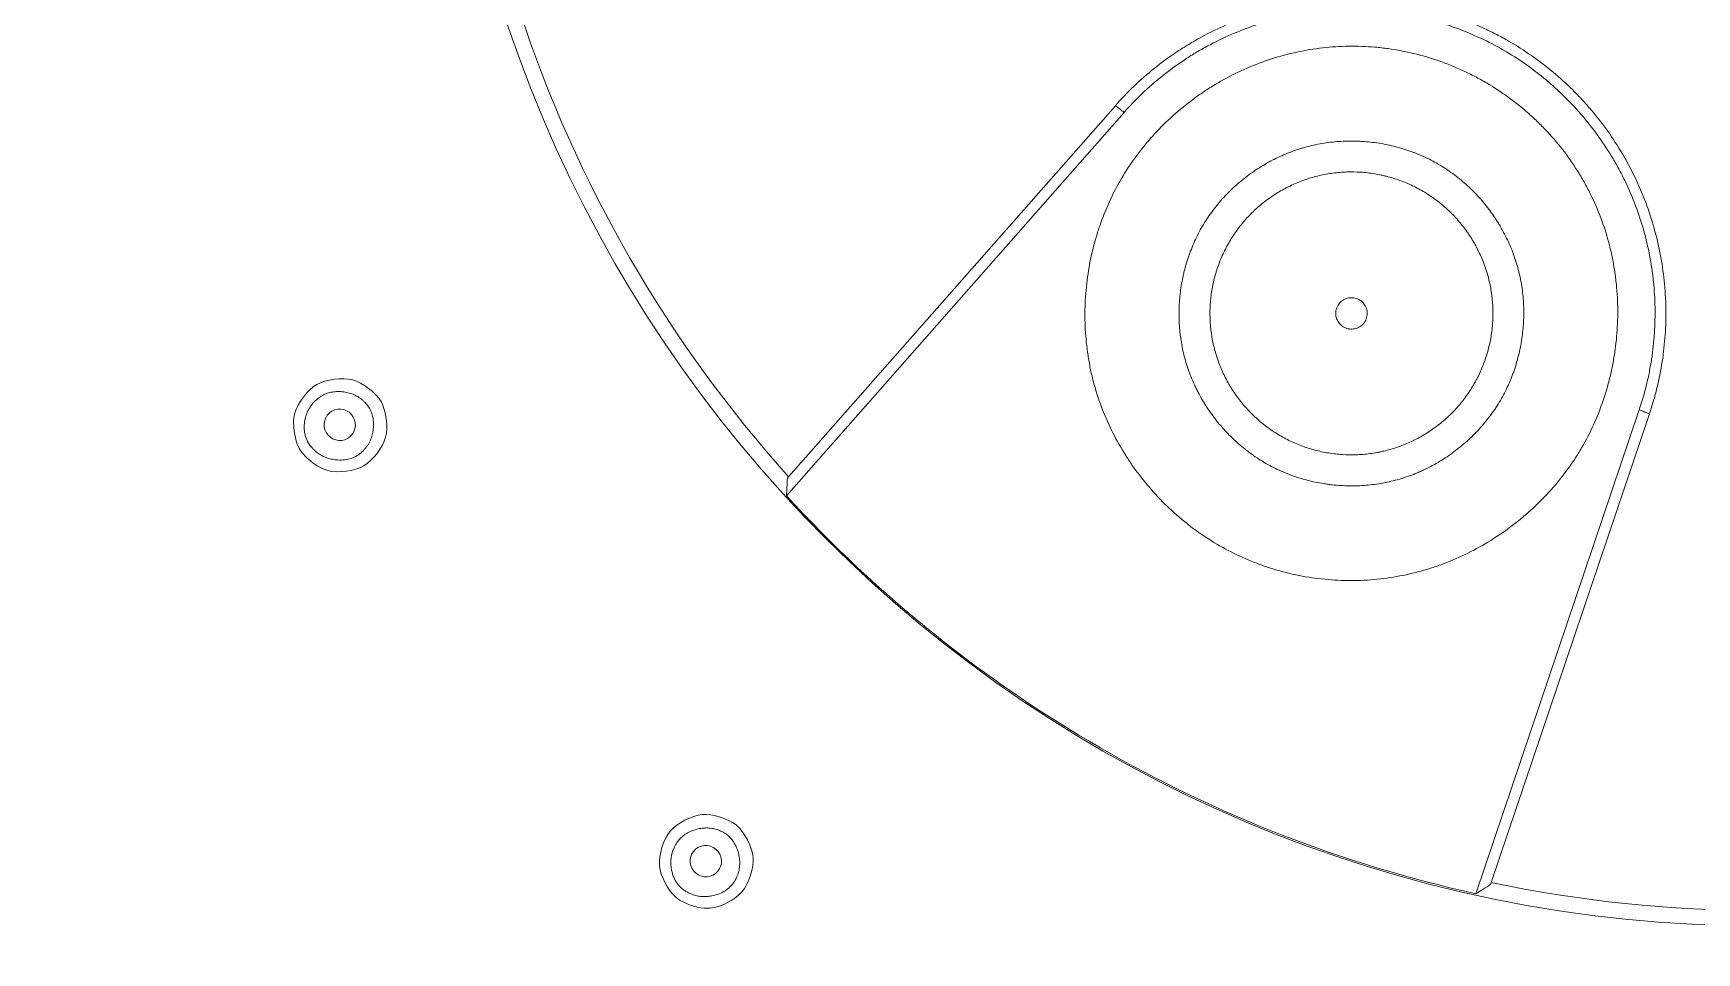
# Model space of a CAD drawing. Header units: inches. Extents: x 1105 to 1525, y -292 to 302.
# Drawn here: x 1196.75 to 1223.2, y 3.56 to 18.18 of the extents above; entities that cross this region are included whole.
import ezdxf

# ---------------------------------------------------------------- set-up
doc = ezdxf.new("R2010")
doc.units = ezdxf.units.IN
doc.header["$LTSCALE"] = 2.42
doc.header["$MEASUREMENT"] = 0
doc.layers.get('0').update_dxf_attribs({"linetype": 'CONTINUOUS'})

msp = doc.modelspace()

# ---------------------------------------------------------------- linework, layer by layer
at = {"linetype": 'Continuous', "lineweight": 18, "extrusion": (-1, -2.22045e-16, 0)}
for p, q in [((1208.758, 11.13), (1213.955, 17.033)), ((1214.094, 16.927), (1208.726, 10.83)), ((1219.688, 4.501), (1222.285, 12.198)), ((1222.446, 12.13), (1219.932, 4.678)), ((1208.758, 11.13), (1208.739, 11.108)), ((1219.923, 4.651), (1219.932, 4.678))]:
    msp.add_line(p, q, dxfattribs=at)
at = {"linetype": 'Continuous', "lineweight": 18, "extrusion": (0, 0, -1)}
msp.add_circle((-1224.209, 24.988), 21, dxfattribs=at)
msp.add_arc((-1224.209, 24.988), 58, 294.41167, 245.59923, dxfattribs=at)
at = {"linetype": 'Continuous', "lineweight": 13}
for start, end in [(271.8113, 180), (180, 268.1944)]:
    msp.add_arc((1224.209, 24.988), 55.5, start, end, dxfattribs=at)
at = {"linetype": 'Continuous', "lineweight": 18}
for radius, start, end in [(55.5, 271.8097, 268.1903), (20.755, 198.1096, 221.8904), (20.98, 222.4422, 257.5578), (20.755, 258.1096, 281.8904)]:
    msp.add_arc((1224.209, 24.988), radius, start, end, dxfattribs=at)
for centre, major_axis in [((1201.622, 11.958), (0.125, -0.217)), ((1207.441, 5.019), (0.192, -0.161))]:
    msp.add_ellipse(centre, major_axis=major_axis, ratio=0.991209, dxfattribs=at)
for points, knots in [([(1213.955, 17.033), (1214.05, 17.141), (1214.248, 17.348), (1214.569, 17.629), (1214.798, 17.798), (1214.976, 17.918), (1215.066, 17.976), (1215.159, 18.031), (1215.221, 18.067), (1215.252, 18.085), (1215.41, 18.172), (1215.538, 18.236), (1215.798, 18.353), (1216.063, 18.458), (1216.336, 18.54), (1216.543, 18.593), (1216.648, 18.617), (1216.754, 18.638), (1216.825, 18.651), (1216.86, 18.657), (1217.038, 18.687), (1217.18, 18.704), (1217.465, 18.726), (1217.749, 18.736), (1218.034, 18.721), (1218.248, 18.701), (1218.355, 18.689), (1218.462, 18.673), (1218.533, 18.661), (1218.568, 18.655), (1218.746, 18.623), (1219.025, 18.56), (1219.432, 18.43), (1219.696, 18.32), (1219.89, 18.229), (1219.955, 18.197), (1220.082, 18.131), (1220.146, 18.096), (1220.333, 17.988), (1220.574, 17.834), (1220.914, 17.575), (1221.125, 17.383), (1221.278, 17.232), (1221.328, 17.18), (1221.402, 17.101), (1221.426, 17.074), (1221.474, 17.02), (1221.592, 16.884), (1221.789, 16.63), (1222.021, 16.271), (1222.156, 16.019), (1222.249, 15.825), (1222.278, 15.76), (1222.321, 15.661), (1222.335, 15.627), (1222.362, 15.56), (1222.427, 15.393), (1222.527, 15.087), (1222.625, 14.672), (1222.667, 14.39), (1222.689, 14.176), (1222.695, 14.104), (1222.704, 13.96), (1222.707, 13.888), (1222.71, 13.673), (1222.703, 13.388), (1222.656, 12.964), (1222.6, 12.684), (1222.549, 12.475), (1222.531, 12.406), (1222.49, 12.267), (1222.469, 12.199), (1222.446, 12.13)], [0, 0, 0, 0, 0.03125, 0.0625, 0.09375, 0.09375, 0.109375, 0.117187, 0.117187, 0.125, 0.125, 0.15625, 0.15625, 0.1875, 0.21875, 0.21875, 0.234375, 0.242187, 0.242187, 0.25, 0.25, 0.28125, 0.28125, 0.3125, 0.34375, 0.34375, 0.359375, 0.367187, 0.367187, 0.375, 0.375, 0.40625, 0.4375, 0.46875, 0.46875, 0.484375, 0.484375, 0.5, 0.5, 0.53125, 0.5625, 0.59375, 0.59375, 0.609375, 0.609375, 0.617187, 0.617187, 0.625, 0.65625, 0.6875, 0.71875, 0.71875, 0.734375, 0.734375, 0.742187, 0.742187, 0.75, 0.78125, 0.8125, 0.84375, 0.84375, 0.859375, 0.859375, 0.875, 0.875, 0.90625, 0.9375, 0.96875, 0.96875, 0.984375, 0.984375, 1, 1, 1, 1]), ([(1222.285, 12.198), (1222.329, 12.329), (1222.368, 12.463), (1222.417, 12.665), (1222.432, 12.733), (1222.459, 12.869), (1222.471, 12.937), (1222.502, 13.141), (1222.532, 13.414), (1222.538, 13.688), (1222.533, 13.963), (1222.525, 14.1), (1222.507, 14.273), (1222.503, 14.307), (1222.494, 14.376), (1222.48, 14.479), (1222.463, 14.581), (1222.424, 14.784), (1222.362, 15.052), (1222.276, 15.312), (1222.179, 15.57), (1222.125, 15.696), (1222.05, 15.853), (1222.034, 15.884), (1222.003, 15.946), (1221.955, 16.038), (1221.904, 16.129), (1221.798, 16.306), (1221.648, 16.537), (1221.48, 16.754), (1221.301, 16.964), (1221.208, 17.065), (1221.06, 17.212), (1221.009, 17.26), (1220.907, 17.354), (1220.855, 17.399), (1220.697, 17.532), (1220.479, 17.699), (1220.247, 17.847), (1220.009, 17.984), (1219.886, 18.048), (1219.634, 18.166), (1219.506, 18.219), (1219.247, 18.313), (1218.985, 18.397), (1218.717, 18.457), (1218.513, 18.495), (1218.411, 18.511), (1218.308, 18.524), (1218.239, 18.533), (1218.204, 18.536), (1218.031, 18.553), (1217.755, 18.568), (1217.344, 18.554), (1217.071, 18.522), (1216.867, 18.489), (1216.799, 18.476), (1216.698, 18.455), (1216.664, 18.447), (1216.596, 18.431), (1216.562, 18.423), (1216.394, 18.38), (1216.262, 18.34), (1216.002, 18.25), (1215.747, 18.149), (1215.501, 18.026), (1215.32, 17.926), (1215.26, 17.892), (1215.142, 17.82), (1215.083, 17.782), (1214.91, 17.666), (1214.688, 17.503), (1214.377, 17.231), (1214.185, 17.031), (1214.094, 16.927)], [0, 0, 0, 0, 0.03125, 0.03125, 0.046875, 0.046875, 0.0625, 0.0625, 0.09375, 0.125, 0.125, 0.15625, 0.15625, 0.164063, 0.164063, 0.171875, 0.1875, 0.1875, 0.21875, 0.25, 0.25, 0.28125, 0.28125, 0.289063, 0.289063, 0.296875, 0.3125, 0.3125, 0.34375, 0.375, 0.375, 0.40625, 0.40625, 0.421875, 0.421875, 0.4375, 0.4375, 0.46875, 0.5, 0.5, 0.53125, 0.53125, 0.5625, 0.5625, 0.59375, 0.625, 0.625, 0.640625, 0.648438, 0.648438, 0.65625, 0.65625, 0.6875, 0.71875, 0.75, 0.75, 0.765625, 0.765625, 0.773438, 0.773438, 0.78125, 0.78125, 0.8125, 0.8125, 0.84375, 0.875, 0.875, 0.890625, 0.890625, 0.90625, 0.90625, 0.9375, 0.96875, 1, 1, 1, 1]), ([(1213.705, 15.119), (1213.751, 15.251), (1213.802, 15.38), (1213.917, 15.632), (1213.981, 15.754), (1214.12, 15.993), (1214.196, 16.108), (1214.299, 16.249), (1214.32, 16.276), (1214.363, 16.332), (1214.385, 16.359), (1214.451, 16.44), (1214.496, 16.493), (1214.635, 16.648), (1214.83, 16.845), (1215.042, 17.022), (1215.208, 17.148), (1215.264, 17.189), (1215.351, 17.248), (1215.38, 17.267), (1215.438, 17.305), (1215.468, 17.324), (1215.616, 17.416), (1215.858, 17.55), (1216.238, 17.715), (1216.502, 17.8), (1216.704, 17.854), (1216.773, 17.871), (1216.909, 17.9), (1216.978, 17.913), (1217.183, 17.946), (1217.458, 17.977), (1217.735, 17.981), (1217.943, 17.973), (1218.012, 17.969), (1218.117, 17.96), (1218.152, 17.957), (1218.221, 17.949), (1218.256, 17.945), (1218.429, 17.921), (1218.565, 17.895), (1218.834, 17.83), (1218.967, 17.791), (1219.229, 17.7), (1219.358, 17.648), (1219.517, 17.574), (1219.548, 17.559), (1219.611, 17.528), (1219.704, 17.481), (1219.796, 17.43), (1219.975, 17.325), (1220.207, 17.173), (1220.423, 17), (1220.579, 16.861), (1220.631, 16.814), (1220.731, 16.716), (1220.78, 16.666), (1220.922, 16.513), (1221.011, 16.407), (1221.178, 16.186), (1221.256, 16.072), (1221.364, 15.895), (1221.399, 15.835), (1221.449, 15.743), (1221.465, 15.713), (1221.497, 15.65), (1221.513, 15.619), (1221.589, 15.461), (1221.643, 15.333), (1221.738, 15.073), (1221.778, 14.941), (1221.846, 14.673), (1221.874, 14.537), (1221.9, 14.365), (1221.905, 14.331), (1221.913, 14.261), (1221.917, 14.226), (1221.928, 14.122), (1221.933, 14.053), (1221.944, 13.845), (1221.945, 13.568), (1221.921, 13.292), (1221.893, 13.086), (1221.881, 13.017), (1221.856, 12.88), (1221.842, 12.812), (1221.794, 12.608), (1221.717, 12.342), (1221.616, 12.085), (1221.502, 11.834), (1221.439, 11.711), (1221.351, 11.561), (1221.333, 11.531), (1221.296, 11.471), (1221.277, 11.442), (1221.22, 11.354), (1221.18, 11.297), (1221.057, 11.129), (1220.97, 11.022), (1220.786, 10.816), (1220.689, 10.718), (1220.536, 10.577), (1220.484, 10.531), (1220.403, 10.463), (1220.376, 10.441), (1220.322, 10.398), (1220.294, 10.376), (1220.155, 10.271), (1219.927, 10.114), (1219.685, 9.98), (1219.437, 9.857), (1219.31, 9.801), (1219.146, 9.739), (1219.113, 9.727), (1219.047, 9.704), (1218.948, 9.671), (1218.848, 9.641), (1218.647, 9.587), (1218.377, 9.529), (1218.103, 9.498), (1217.895, 9.485), (1217.825, 9.482), (1217.72, 9.481), (1217.685, 9.481), (1217.615, 9.481), (1217.58, 9.482), (1217.406, 9.488), (1217.268, 9.5), (1216.994, 9.537), (1216.858, 9.563), (1216.588, 9.627), (1216.455, 9.666), (1216.289, 9.724), (1216.256, 9.735), (1216.191, 9.76), (1216.093, 9.798), (1215.998, 9.84), (1215.809, 9.927), (1215.686, 9.991), (1215.448, 10.132), (1215.332, 10.208), (1215.192, 10.311), (1215.164, 10.332), (1215.108, 10.375), (1215.081, 10.397), (1214.999, 10.463), (1214.946, 10.508), (1214.791, 10.648), (1214.593, 10.843), (1214.416, 11.055), (1214.29, 11.221), (1214.228, 11.305), (1214.17, 11.392), (1214.132, 11.451), (1214.113, 11.481), (1214.021, 11.629), (1213.887, 11.872), (1213.722, 12.252), (1213.639, 12.517), (1213.595, 12.685), (1213.586, 12.719), (1213.57, 12.787), (1213.563, 12.822), (1213.542, 12.924), (1213.53, 12.993), (1213.498, 13.199), (1213.484, 13.337), (1213.469, 13.613), (1213.469, 13.751), (1213.477, 13.959), (1213.482, 14.029), (1213.495, 14.168), (1213.503, 14.237), (1213.531, 14.445), (1213.557, 14.582), (1213.605, 14.785), (1213.623, 14.852), (1213.662, 14.986), (1213.683, 15.053), (1213.705, 15.119)], [0, 0, 0, 0, 0.015625, 0.015625, 0.03125, 0.03125, 0.046875, 0.046875, 0.050781, 0.050781, 0.054687, 0.054687, 0.0625, 0.0625, 0.078125, 0.09375, 0.09375, 0.101562, 0.101562, 0.105469, 0.105469, 0.109375, 0.109375, 0.125, 0.140625, 0.15625, 0.15625, 0.164062, 0.164062, 0.171875, 0.171875, 0.1875, 0.203125, 0.203125, 0.210937, 0.210937, 0.214844, 0.214844, 0.21875, 0.21875, 0.234375, 0.234375, 0.25, 0.25, 0.265625, 0.265625, 0.269531, 0.269531, 0.273437, 0.28125, 0.28125, 0.296875, 0.3125, 0.3125, 0.320312, 0.320312, 0.328125, 0.328125, 0.34375, 0.34375, 0.359375, 0.359375, 0.367187, 0.367187, 0.371094, 0.371094, 0.375, 0.375, 0.390625, 0.390625, 0.40625, 0.40625, 0.421875, 0.421875, 0.425781, 0.425781, 0.429687, 0.429687, 0.4375, 0.4375, 0.453125, 0.46875, 0.46875, 0.476562, 0.476562, 0.484375, 0.484375, 0.5, 0.515625, 0.515625, 0.53125, 0.53125, 0.535156, 0.535156, 0.539062, 0.539062, 0.546875, 0.546875, 0.5625, 0.5625, 0.578125, 0.578125, 0.585937, 0.585937, 0.589844, 0.589844, 0.59375, 0.59375, 0.609375, 0.625, 0.625, 0.640625, 0.640625, 0.644531, 0.644531, 0.648437, 0.65625, 0.65625, 0.671875, 0.6875, 0.6875, 0.695312, 0.695312, 0.699219, 0.699219, 0.703125, 0.703125, 0.71875, 0.71875, 0.734375, 0.734375, 0.75, 0.75, 0.753906, 0.753906, 0.757812, 0.765625, 0.765625, 0.78125, 0.78125, 0.796875, 0.796875, 0.800781, 0.800781, 0.804687, 0.804687, 0.8125, 0.8125, 0.828125, 0.84375, 0.84375, 0.851562, 0.855469, 0.855469, 0.859375, 0.859375, 0.875, 0.890625, 0.90625, 0.90625, 0.910156, 0.910156, 0.914062, 0.914062, 0.921875, 0.921875, 0.9375, 0.9375, 0.953125, 0.953125, 0.960937, 0.960937, 0.96875, 0.96875, 0.984375, 0.984375, 0.992187, 0.992187, 1, 1, 1, 1]), ([(1217.942, 10.996), (1218.032, 11.004), (1218.122, 11.015), (1218.298, 11.048), (1218.384, 11.069), (1218.556, 11.119), (1218.641, 11.148), (1218.745, 11.19), (1218.766, 11.199), (1218.807, 11.217), (1218.828, 11.226), (1218.889, 11.255), (1218.93, 11.275), (1219.049, 11.337), (1219.203, 11.428), (1219.348, 11.533), (1219.453, 11.617), (1219.488, 11.646), (1219.555, 11.705), (1219.589, 11.736), (1219.686, 11.83), (1219.808, 11.96), (1219.917, 12.102), (1220.019, 12.248), (1220.066, 12.324), (1220.131, 12.443), (1220.152, 12.483), (1220.191, 12.564), (1220.21, 12.605), (1220.263, 12.729), (1220.324, 12.897), (1220.369, 13.07), (1220.397, 13.202), (1220.405, 13.246), (1220.416, 13.313), (1220.419, 13.335), (1220.426, 13.38), (1220.428, 13.402), (1220.441, 13.514), (1220.452, 13.693), (1220.447, 13.871), (1220.433, 14.05), (1220.421, 14.139), (1220.401, 14.25), (1220.397, 14.272), (1220.388, 14.317), (1220.373, 14.383), (1220.356, 14.448), (1220.319, 14.577), (1220.261, 14.746), (1220.186, 14.908), (1220.124, 15.028), (1220.102, 15.067), (1220.068, 15.126), (1220.056, 15.145), (1220.033, 15.184), (1219.972, 15.279), (1219.854, 15.443), (1219.736, 15.578), (1219.612, 15.707), (1219.546, 15.769), (1219.408, 15.886), (1219.337, 15.941), (1219.19, 16.043), (1219.114, 16.09), (1218.958, 16.176), (1218.877, 16.215), (1218.753, 16.268), (1218.711, 16.284), (1218.626, 16.316), (1218.583, 16.33), (1218.454, 16.37), (1218.28, 16.415), (1218.103, 16.443), (1217.969, 16.458), (1217.902, 16.464), (1217.835, 16.467), (1217.789, 16.469), (1217.767, 16.47), (1217.654, 16.471), (1217.474, 16.465), (1217.297, 16.442), (1217.121, 16.41), (1217.034, 16.39), (1216.926, 16.358), (1216.904, 16.352), (1216.861, 16.338), (1216.84, 16.331), (1216.776, 16.309), (1216.734, 16.293), (1216.609, 16.243), (1216.446, 16.168), (1216.292, 16.078), (1216.179, 16.004), (1216.142, 15.979), (1216.068, 15.926), (1216.032, 15.899), (1215.926, 15.815), (1215.792, 15.697), (1215.669, 15.567), (1215.553, 15.431), (1215.498, 15.36), (1215.421, 15.249), (1215.396, 15.211), (1215.349, 15.134), (1215.326, 15.095), (1215.262, 14.978), (1215.223, 14.897), (1215.153, 14.733), (1215.122, 14.649), (1215.082, 14.521), (1215.069, 14.478), (1215.052, 14.412), (1215.047, 14.39), (1215.037, 14.346), (1215.032, 14.324), (1215.009, 14.214), (1214.98, 14.037), (1214.969, 13.859), (1214.966, 13.68), (1214.968, 13.59), (1214.977, 13.477), (1214.979, 13.455), (1214.984, 13.41), (1214.992, 13.343), (1215.016, 13.188), (1215.046, 13.057), (1215.096, 12.886), (1215.125, 12.802), (1215.175, 12.677), (1215.193, 12.635), (1215.221, 12.574), (1215.231, 12.553), (1215.251, 12.513), (1215.302, 12.412), (1215.404, 12.238), (1215.509, 12.093), (1215.593, 11.987), (1215.636, 11.936), (1215.681, 11.885), (1215.712, 11.852), (1215.727, 11.835), (1215.806, 11.754), (1215.937, 11.631), (1216.078, 11.521), (1216.225, 11.419), (1216.3, 11.371), (1216.418, 11.305), (1216.458, 11.284), (1216.54, 11.244), (1216.581, 11.226), (1216.705, 11.172), (1216.789, 11.141), (1216.96, 11.088), (1217.046, 11.065), (1217.178, 11.037), (1217.244, 11.025), (1217.311, 11.015), (1217.356, 11.009), (1217.379, 11.006), (1217.491, 10.994), (1217.581, 10.988), (1217.762, 10.985), (1217.852, 10.988), (1217.942, 10.996)], [0, 0, 0, 0, 0.015625, 0.015625, 0.03125, 0.03125, 0.046875, 0.046875, 0.050781, 0.050781, 0.054687, 0.054687, 0.0625, 0.0625, 0.078125, 0.09375, 0.09375, 0.101562, 0.101562, 0.109375, 0.109375, 0.125, 0.140625, 0.140625, 0.15625, 0.15625, 0.164062, 0.164062, 0.171875, 0.171875, 0.1875, 0.203125, 0.203125, 0.210937, 0.210937, 0.214844, 0.214844, 0.21875, 0.21875, 0.234375, 0.25, 0.25, 0.265625, 0.265625, 0.269531, 0.269531, 0.273437, 0.28125, 0.28125, 0.296875, 0.3125, 0.3125, 0.320312, 0.320312, 0.324219, 0.324219, 0.328125, 0.34375, 0.359375, 0.359375, 0.375, 0.375, 0.390625, 0.390625, 0.40625, 0.40625, 0.421875, 0.421875, 0.429687, 0.429687, 0.4375, 0.4375, 0.453125, 0.46875, 0.46875, 0.476563, 0.480469, 0.480469, 0.484375, 0.484375, 0.5, 0.515625, 0.515625, 0.53125, 0.53125, 0.535156, 0.535156, 0.539063, 0.539063, 0.546875, 0.546875, 0.5625, 0.578125, 0.578125, 0.585938, 0.585938, 0.59375, 0.59375, 0.609375, 0.625, 0.625, 0.640625, 0.640625, 0.648438, 0.648438, 0.65625, 0.65625, 0.671875, 0.671875, 0.6875, 0.6875, 0.695313, 0.695313, 0.699219, 0.699219, 0.703125, 0.703125, 0.71875, 0.734375, 0.734375, 0.75, 0.75, 0.753906, 0.753906, 0.757812, 0.765625, 0.78125, 0.78125, 0.796875, 0.796875, 0.804687, 0.804687, 0.808594, 0.808594, 0.8125, 0.828125, 0.84375, 0.84375, 0.851562, 0.855469, 0.855469, 0.859375, 0.859375, 0.875, 0.890625, 0.890625, 0.90625, 0.90625, 0.914062, 0.914062, 0.921875, 0.921875, 0.9375, 0.9375, 0.953125, 0.953125, 0.960937, 0.964844, 0.964844, 0.96875, 0.96875, 0.984375, 0.984375, 1, 1, 1, 1]), ([(1215.535, 14.311), (1215.516, 14.239), (1215.485, 14.095), (1215.46, 13.877), (1215.457, 13.73), (1215.461, 13.619), (1215.463, 13.582), (1215.469, 13.508), (1215.473, 13.472), (1215.488, 13.362), (1215.514, 13.218), (1215.554, 13.077), (1215.59, 12.972), (1215.609, 12.92), (1215.63, 12.869), (1215.644, 12.835), (1215.652, 12.818), (1215.69, 12.733), (1215.757, 12.602), (1215.877, 12.417), (1215.968, 12.302), (1216.041, 12.218), (1216.067, 12.191), (1216.118, 12.138), (1216.145, 12.112), (1216.225, 12.036), (1216.337, 11.941), (1216.458, 11.858), (1216.552, 11.799), (1216.584, 11.781), (1216.649, 11.745), (1216.682, 11.727), (1216.781, 11.678), (1216.917, 11.62), (1217.126, 11.553), (1217.27, 11.522), (1217.38, 11.504), (1217.417, 11.498), (1217.491, 11.49), (1217.527, 11.487), (1217.637, 11.48), (1217.784, 11.477), (1217.931, 11.49), (1218.04, 11.504), (1218.077, 11.51), (1218.131, 11.52), (1218.15, 11.523), (1218.186, 11.531), (1218.276, 11.551), (1218.435, 11.597), (1218.64, 11.677), (1218.771, 11.745), (1218.867, 11.801), (1218.899, 11.82), (1218.961, 11.86), (1218.991, 11.881), (1219.081, 11.945), (1219.195, 12.036), (1219.301, 12.138), (1219.376, 12.219), (1219.401, 12.247), (1219.449, 12.303), (1219.472, 12.332), (1219.539, 12.42), (1219.623, 12.54), (1219.694, 12.668), (1219.743, 12.767), (1219.766, 12.817), (1219.787, 12.868), (1219.801, 12.903), (1219.808, 12.92), (1219.841, 13.007), (1219.885, 13.147), (1219.932, 13.362), (1219.949, 13.508), (1219.955, 13.6), (1219.956, 13.618), (1219.957, 13.655), (1219.958, 13.674), (1219.959, 13.729), (1219.959, 13.766), (1219.955, 13.877), (1219.943, 14.023), (1219.917, 14.167), (1219.892, 14.275), (1219.883, 14.31), (1219.862, 14.382), (1219.851, 14.417), (1219.816, 14.522), (1219.761, 14.659), (1219.661, 14.855), (1219.581, 14.979), (1219.517, 15.069), (1219.494, 15.099), (1219.448, 15.157), (1219.425, 15.185), (1219.352, 15.269), (1219.25, 15.374), (1219.138, 15.469), (1219.05, 15.536), (1219.02, 15.558), (1218.959, 15.601), (1218.928, 15.621), (1218.834, 15.68), (1218.705, 15.751), (1218.503, 15.839), (1218.363, 15.884), (1218.273, 15.908), (1218.255, 15.912), (1218.219, 15.921), (1218.165, 15.934), (1218.11, 15.944), (1218.001, 15.962), (1217.856, 15.979), (1217.709, 15.981), (1217.598, 15.977), (1217.561, 15.975), (1217.487, 15.969), (1217.45, 15.965), (1217.34, 15.951), (1217.196, 15.924), (1217.055, 15.884), (1216.951, 15.849), (1216.916, 15.836), (1216.847, 15.809), (1216.813, 15.794), (1216.712, 15.748), (1216.581, 15.681), (1216.396, 15.562), (1216.281, 15.47), (1216.212, 15.41), (1216.198, 15.397), (1216.171, 15.372), (1216.157, 15.359), (1216.117, 15.321), (1216.091, 15.294), (1216.016, 15.214), (1215.921, 15.102), (1215.837, 14.981), (1215.779, 14.888), (1215.761, 14.856), (1215.725, 14.792), (1215.707, 14.759), (1215.658, 14.659), (1215.599, 14.524), (1215.554, 14.383), (1215.535, 14.311)], [0, 0, 0, 0, 0.015625, 0.03125, 0.046875, 0.046875, 0.054688, 0.054688, 0.0625, 0.0625, 0.078125, 0.09375, 0.09375, 0.101563, 0.105469, 0.105469, 0.109375, 0.109375, 0.125, 0.140625, 0.15625, 0.15625, 0.164063, 0.164063, 0.171875, 0.171875, 0.1875, 0.203125, 0.203125, 0.210938, 0.210938, 0.21875, 0.21875, 0.234375, 0.25, 0.265625, 0.265625, 0.273438, 0.273438, 0.28125, 0.28125, 0.296875, 0.3125, 0.3125, 0.320313, 0.320313, 0.324219, 0.324219, 0.328125, 0.34375, 0.359375, 0.375, 0.375, 0.382813, 0.382813, 0.390625, 0.390625, 0.40625, 0.421875, 0.421875, 0.429688, 0.429688, 0.4375, 0.4375, 0.453125, 0.46875, 0.46875, 0.476563, 0.480469, 0.480469, 0.484375, 0.484375, 0.5, 0.515625, 0.53125, 0.53125, 0.535156, 0.535156, 0.539063, 0.539063, 0.546875, 0.546875, 0.5625, 0.578125, 0.578125, 0.585938, 0.585938, 0.59375, 0.59375, 0.609375, 0.625, 0.640625, 0.640625, 0.648438, 0.648438, 0.65625, 0.65625, 0.671875, 0.6875, 0.6875, 0.695313, 0.695313, 0.703125, 0.703125, 0.71875, 0.734375, 0.75, 0.75, 0.753906, 0.753906, 0.757813, 0.765625, 0.765625, 0.78125, 0.796875, 0.796875, 0.804688, 0.804688, 0.8125, 0.8125, 0.828125, 0.84375, 0.84375, 0.851563, 0.851563, 0.859375, 0.859375, 0.875, 0.890625, 0.90625, 0.90625, 0.910156, 0.910156, 0.914063, 0.914063, 0.921875, 0.921875, 0.9375, 0.953125, 0.953125, 0.960938, 0.960938, 0.96875, 0.96875, 0.984375, 1, 1, 1, 1]), ([(1217.466, 13.791), (1217.459, 13.764), (1217.457, 13.735), (1217.462, 13.679), (1217.469, 13.651), (1217.493, 13.6), (1217.509, 13.577), (1217.548, 13.536), (1217.571, 13.519), (1217.621, 13.494), (1217.648, 13.486), (1217.704, 13.478), (1217.732, 13.479), (1217.787, 13.491), (1217.814, 13.501), (1217.862, 13.53), (1217.883, 13.549), (1217.919, 13.592), (1217.933, 13.617), (1217.953, 13.669), (1217.958, 13.698), (1217.959, 13.754), (1217.955, 13.782), (1217.937, 13.836), (1217.923, 13.861), (1217.889, 13.905), (1217.868, 13.925), (1217.821, 13.955), (1217.794, 13.966), (1217.74, 13.979), (1217.711, 13.981), (1217.656, 13.976), (1217.628, 13.968), (1217.577, 13.944), (1217.554, 13.928), (1217.514, 13.889), (1217.497, 13.866), (1217.477, 13.825), (1217.471, 13.808), (1217.466, 13.791), (1217.466, 13.791), (1217.466, 13.791)], [0, 0, 0, 0, 0.053789, 0.053789, 0.107646, 0.107646, 0.161358, 0.161358, 0.21496, 0.21496, 0.268497, 0.268497, 0.322042, 0.322042, 0.375666, 0.375666, 0.429405, 0.429405, 0.483243, 0.483243, 0.537123, 0.537123, 0.590968, 0.590968, 0.644715, 0.644715, 0.698345, 0.698345, 0.751891, 0.751891, 0.805422, 0.805422, 0.859012, 0.859012, 0.91271, 0.91271, 0.966518, 0.966518, 0.99994, 0.99994, 1, 1, 1, 1]), ([(1201.071, 11.461), (1201.034, 11.5), (1201.002, 11.539), (1200.899, 11.719), (1200.863, 11.983), (1200.949, 12.303), (1201.111, 12.514), (1201.4, 12.682), (1201.666, 12.716), (1201.983, 12.631), (1202.196, 12.467), (1202.359, 12.185), (1202.394, 11.921), (1202.308, 11.6), (1202.147, 11.389), (1201.857, 11.221), (1201.592, 11.188), (1201.317, 11.261), (1201.172, 11.357), (1201.071, 11.461)], [0, 0, 0, 0, 0.033578, 0.033578, 0.158578, 0.158578, 0.283578, 0.283578, 0.408578, 0.408578, 0.533578, 0.533578, 0.658578, 0.658578, 0.783578, 0.783578, 0.908578, 0.908578, 1, 1, 1, 1]), ([(1201.192, 11.58), (1201.202, 11.57), (1201.221, 11.55), (1201.252, 11.524), (1201.284, 11.5), (1201.317, 11.479), (1201.352, 11.46), (1201.388, 11.443), (1201.425, 11.429), (1201.464, 11.418), (1201.504, 11.409), (1201.545, 11.402), (1201.61, 11.396), (1201.697, 11.397), (1201.803, 11.42), (1201.899, 11.465), (1201.967, 11.518), (1202.014, 11.566), (1202.044, 11.602), (1202.071, 11.641), (1202.094, 11.682), (1202.114, 11.725), (1202.13, 11.77), (1202.142, 11.817), (1202.151, 11.867), (1202.158, 11.931), (1202.158, 12.008), (1202.146, 12.095), (1202.119, 12.175), (1202.078, 12.248), (1202.034, 12.303), (1201.993, 12.343), (1201.961, 12.37), (1201.926, 12.395), (1201.89, 12.416), (1201.852, 12.435), (1201.812, 12.451), (1201.771, 12.464), (1201.728, 12.474), (1201.683, 12.481), (1201.623, 12.487), (1201.548, 12.486), (1201.462, 12.473), (1201.382, 12.446), (1201.308, 12.406), (1201.256, 12.364), (1201.221, 12.33), (1201.2, 12.307), (1201.18, 12.283), (1201.162, 12.259), (1201.145, 12.234), (1201.13, 12.208), (1201.116, 12.182), (1201.103, 12.154), (1201.092, 12.126), (1201.083, 12.097), (1201.075, 12.068), (1201.068, 12.038), (1201.063, 12.007), (1201.057, 11.964), (1201.055, 11.911), (1201.059, 11.848), (1201.071, 11.788), (1201.09, 11.731), (1201.117, 11.677), (1201.151, 11.626), (1201.178, 11.595), (1201.192, 11.58)], [0, 0, 0, 0, 0.011893, 0.023576, 0.035104, 0.04653, 0.057912, 0.069308, 0.080775, 0.092368, 0.104142, 0.11615, 0.12844, 0.161147, 0.191843, 0.221838, 0.252531, 0.266489, 0.280216, 0.293813, 0.307382, 0.321027, 0.334851, 0.348951, 0.363421, 0.378346, 0.4049, 0.42983, 0.453804, 0.477574, 0.501908, 0.514371, 0.526649, 0.538815, 0.550945, 0.563119, 0.575411, 0.587895, 0.600644, 0.613723, 0.627194, 0.653655, 0.678641, 0.702781, 0.72677, 0.751316, 0.76049, 0.769525, 0.778441, 0.787263, 0.796013, 0.804717, 0.8134, 0.822086, 0.8308, 0.839568, 0.848413, 0.857359, 0.86643, 0.875647, 0.894477, 0.912488, 0.929942, 0.947123, 0.96433, 0.981862, 1, 1, 1, 1]), ([(1207.093, 4.364), (1207.045, 4.387), (1207.002, 4.413), (1206.843, 4.546), (1206.719, 4.782), (1206.69, 5.113), (1206.77, 5.367), (1206.985, 5.623), (1207.222, 5.746), (1207.55, 5.774), (1207.806, 5.693), (1208.055, 5.484), (1208.179, 5.248), (1208.208, 4.917), (1208.129, 4.663), (1207.913, 4.407), (1207.676, 4.284), (1207.392, 4.26), (1207.224, 4.3), (1207.093, 4.364)], [0, 0, 0, 0, 0.033608, 0.033608, 0.158608, 0.158608, 0.283608, 0.283608, 0.408608, 0.408608, 0.533608, 0.533608, 0.658608, 0.658608, 0.783608, 0.783608, 0.908608, 0.908608, 1, 1, 1, 1]), ([(1207.166, 4.516), (1207.179, 4.51), (1207.203, 4.499), (1207.241, 4.484), (1207.28, 4.473), (1207.319, 4.464), (1207.358, 4.458), (1207.397, 4.455), (1207.437, 4.454), (1207.477, 4.457), (1207.517, 4.462), (1207.558, 4.47), (1207.622, 4.487), (1207.703, 4.518), (1207.795, 4.576), (1207.869, 4.65), (1207.915, 4.723), (1207.943, 4.784), (1207.959, 4.829), (1207.971, 4.875), (1207.979, 4.921), (1207.982, 4.968), (1207.982, 5.016), (1207.978, 5.065), (1207.969, 5.114), (1207.954, 5.177), (1207.928, 5.249), (1207.886, 5.326), (1207.833, 5.393), (1207.77, 5.448), (1207.71, 5.484), (1207.658, 5.507), (1207.618, 5.522), (1207.577, 5.533), (1207.536, 5.541), (1207.494, 5.546), (1207.451, 5.547), (1207.408, 5.545), (1207.364, 5.54), (1207.319, 5.531), (1207.26, 5.516), (1207.19, 5.49), (1207.114, 5.448), (1207.048, 5.395), (1206.992, 5.332), (1206.958, 5.275), (1206.937, 5.231), (1206.925, 5.202), (1206.914, 5.173), (1206.905, 5.144), (1206.898, 5.115), (1206.893, 5.085), (1206.889, 5.056), (1206.886, 5.026), (1206.885, 4.996), (1206.886, 4.965), (1206.889, 4.935), (1206.893, 4.904), (1206.898, 4.873), (1206.908, 4.831), (1206.924, 4.78), (1206.949, 4.723), (1206.981, 4.671), (1207.019, 4.624), (1207.062, 4.582), (1207.111, 4.546), (1207.147, 4.525), (1207.166, 4.516)], [0, 0, 0, 0, 0.011893, 0.023577, 0.035104, 0.04653, 0.057912, 0.069307, 0.080773, 0.092366, 0.104139, 0.116146, 0.128435, 0.161141, 0.191836, 0.221831, 0.252526, 0.266485, 0.280213, 0.293809, 0.307378, 0.321023, 0.334847, 0.348946, 0.363415, 0.378339, 0.404892, 0.429821, 0.453796, 0.477566, 0.501901, 0.514365, 0.526644, 0.53881, 0.550941, 0.563114, 0.575406, 0.587891, 0.600639, 0.613717, 0.627187, 0.653647, 0.678633, 0.702774, 0.726764, 0.751312, 0.760487, 0.769522, 0.778439, 0.787261, 0.796012, 0.804716, 0.813399, 0.822085, 0.830799, 0.839567, 0.848412, 0.857359, 0.86643, 0.875647, 0.894476, 0.912487, 0.929941, 0.947122, 0.96433, 0.981862, 1, 1, 1, 1])]:
    msp.add_open_spline(points, degree=3, knots=knots, dxfattribs=at)
for points, degree in [([(1214.094, 16.927), (1214.048, 16.962), (1214.002, 16.998), (1213.956, 17.034)], 3), ([(1222.285, 12.198), (1222.446, 12.132)], 1), ([(1208.726, 10.83), (1208.73, 10.922), (1208.734, 11.015), (1208.739, 11.108)], 3), ([(1219.923, 4.651), (1219.845, 4.6), (1219.766, 4.55), (1219.688, 4.501)], 3)]:
    msp.add_open_spline(points, degree=degree, dxfattribs=at)

doc.saveas('drawing.dxf')
